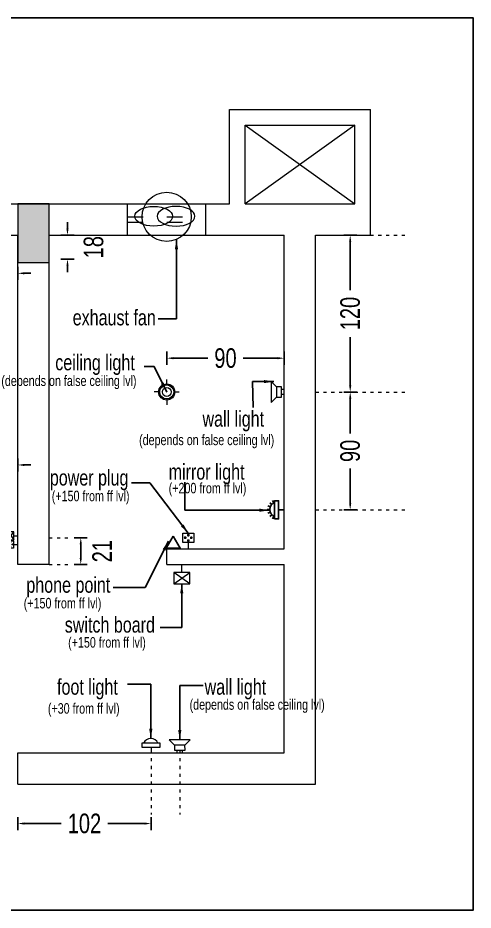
# Model space of a CAD drawing. Header units: inches. Extents: x 84447 to 86181, y 70212 to 70894.
# Drawn here: x 85833 to 86181, y 70212 to 70894 of the extents above; entities that cross this region are included whole.
import ezdxf

# ---------------------------------------------------------------- set-up
doc = ezdxf.new("R2010")
doc.units = ezdxf.units.IN
doc.header["$MEASUREMENT"] = 0
doc.header["$PDMODE"] = 2
doc.linetypes.add('ACAD_ISO03W100', pattern=[30, 12, -18])
for name, color, linetype, lineweight in [('Carpet', 9, 'Continuous', 9), ('DIMEN', 4, 'Continuous', 9), ('furniture', 30, 'Continuous', 15), ('Layer1', 1, 'Continuous', 20), ('light point', 230, 'Continuous', 20), ('Title', 5, 'Continuous', 25), ('wall', 8, 'Continuous', 35), ('WI', 2, 'Continuous', 9), ('win', 1, 'Continuous', 9)]:
    doc.layers.add(name, color=color, linetype=linetype, lineweight=lineweight)
doc.layers.add('column', color=3, linetype='Continuous')
doc.layers.add('te', color=3, linetype='Continuous')
doc.styles.get("Standard").update_dxf_attribs({"font": 'swisscl.ttf'})
doc.styles.add('SU2', font='ARIALN.TTF')
doc.dimstyles.new('Copy(2) of SREE', dxfattribs={"dimtxt": 25, "dimasz": 15, "dimexe": 10, "dimexo": 120, "dimgap": 10, "dimtad": 0, "dimdec": 0, "dimzin": 0, "dimdsep": 46, "dimtxsty": 'Standard', "dimcen": 0.09, "dimadec": 0, "dimazin": 0, "dimtfac": 1, "dimtdec": 0, "dimtofl": 0, "dimtmove": 2, "dimatfit": 3, "dimfxl": 0, "dimtolj": 1, "dimtzin": 0, "dimarcsym": 0})
doc.dimstyles.get("Standard").update_dxf_attribs({"dimtxt": 35, "dimasz": 10, "dimexe": 10, "dimexo": 0, "dimgap": 5, "dimtad": 0, "dimdec": 0, "dimzin": 0, "dimdsep": 46, "dimtxsty": 'Standard', "dimcen": 0.09, "dimclrd": 256, "dimclre": 256, "dimclrt": 5, "dimadec": 0, "dimazin": 0, "dimtfac": 1, "dimtdec": 0, "dimtofl": 0, "dimtmove": 2, "dimatfit": 3, "dimfxl": 0, "dimtolj": 1, "dimtzin": 0, "dimarcsym": 0})

# ---------------------------------------------------------------- blocks, each defined once
blk = doc.blocks.new('A$C5CE070EC')
at = {"layer": 'furniture'}
blk.add_line((13.1, 11.3), (0, 11.3), dxfattribs=at)
blk.add_lwpolyline([(31.9, 22.6), (13.1, 22.6), (13.1, 0), (31.9, 0)], close=True, dxfattribs=at)
at = {"layer": 'furniture', "const_width": 2.88}
for points in [[(24.3, 17.5, -1), (21.4, 17.5, -1)], [(18.4, 11.4, 1), (15.5, 11.4, 1)], [(24.3, 5.1, 1), (21.4, 5.1, 1)], [(26.5, 11.4, -1), (29.4, 11.4, -1)]]:
    blk.add_lwpolyline(points, format="xyb", close=True, dxfattribs=at)
blk = doc.blocks.new('A$C133017F9')
at = {"layer": 'furniture'}
for p, q in [((29.2, 0), (12.2, 24.7)), ((29.2, 24.7), (12.2, 0)), ((12.2, 12.3), (0, 12.3))]:
    blk.add_line(p, q, dxfattribs=at)
blk.add_lwpolyline([(29.2, 24.7), (29.2, 0), (12.2, 0), (12.2, 24.7)], close=True, dxfattribs=at)
blk = doc.blocks.new('A$C73775C5A')
at = {"layer": 'light point'}
blk.add_line((13.3, 14), (21.8, 14), dxfattribs=at)
blk.add_lwpolyline([(7.1, 27.9), (7.1, 0), (13.3, 0), (13.3, 27.9)], close=True, dxfattribs=at)
blk.add_arc((12.1, 13.6), 12.1, 114.5134, 245.4866, dxfattribs=at)
blk = doc.blocks.new('Speaker')
at = {"color": 7}
for p, q in [((0, 0), (0.05, 0)), ((0.05, 0.05), (0.05, -0.15)), ((0.15, 0.05), (0.05, 0.05)), ((0.25, 0.15), (0.15, 0.05)), ((0.15, -0.15), (0.15, 0.05)), ((0.25, -0.25), (0.25, 0.15)), ((0, -0.1), (0.05, -0.1)), ((0.05, -0.15), (0.15, -0.15)), ((0.15, -0.15), (0.25, -0.25))]:
    blk.add_line(p, q, dxfattribs=at)
blk = doc.blocks.new('A$C0BB62B6A')
at = {"layer": 'win', "xscale": 100, "yscale": 100, "zscale": 100, "rotation": 270}
blk.add_blockref('Speaker', (25, 25), dxfattribs=at)
blk = doc.blocks.new('A$C7F45305E')
at = {"layer": 'column'}
for p, q in [((6.3, 26.2), (0.3, 29.7)), ((10.8, 31.6), (6.3, 36.9)), ((16.8, 35.1), (14.4, 41.6)), ((23.7, 36.3), (23.7, 43.3)), ((30.6, 35.1), (33, 41.7)), ((36.7, 31.6), (41.1, 37)), ((41.2, 26.3), (47.2, 29.8)), ((23.3, 14.2), (23.3, 0))]:
    blk.add_line(p, q, dxfattribs=at)
blk.add_lwpolyline([(0, 24.5), (46.5, 24.5), (46.5, 14.2), (0, 14.2)], close=True, dxfattribs=at)
blk.add_arc((23.8, 16.2), 20.1, 24.5134, 155.4866, dxfattribs=at)
blk = doc.blocks.new('A$C646D37F8')
at = {"layer": 'column', "xscale": 0.8000000000001819, "yscale": 0.8000000000001819, "zscale": 0.8000000000001819, "rotation": 90}
blk.add_blockref('A$C7F45305E', (34.6, 0), dxfattribs=at)
blk = doc.blocks.new('A$C79752D0F')
at = {"layer": 'win'}
blk.add_blockref('A$C646D37F8', (0, 0), dxfattribs=at)
blk = doc.blocks.new('A$C215045FB')
at = {"layer": 'furniture'}
blk.add_circle((24.42, 18.83), 18.83, dxfattribs=at)
blk.add_ellipse((14.48, 19.25), major_axis=(14.48, 0), ratio=0.523743, dxfattribs=at)
at = {"layer": 'furniture', "extrusion": (0, 0, -1)}
blk.add_ellipse((31.6, 19.25), major_axis=(-14.48, 0), ratio=0.523743, dxfattribs=at)
blk = doc.blocks.new('*D53')
at = {"layer": 'Defpoints', "color": 0, "transparency": 16777216}
for p in [(85812.07, 70728.18), (85812.07, 70709.73), (85870.59, 70709.73)]:
    blk.add_point(p, dxfattribs=at)
at = {"layer": 'DIMEN', "lineweight": -2, "transparency": 16777216}
for p, q in [((85870.59, 70733.18), (85870.59, 70738.18)), ((85865.59, 70728.18), (85875.59, 70728.18)), ((85865.59, 70709.73), (85875.59, 70709.73)), ((85870.59, 70704.73), (85870.59, 70699.73))]:
    blk.add_line(p, q, dxfattribs=at)
at = {"layer": 'DIMEN', "transparency": 16777216}
for points in [[(85869.76, 70733.18), (85871.43, 70733.18), (85870.59, 70728.18)], [(85869.76, 70704.73), (85871.43, 70704.73), (85870.59, 70709.73)]]:
    blk.add_solid(points, dxfattribs=at)
at = {"layer": 'DIMEN', "color": 5, "transparency": 16777216, "insert": (85890.59, 70718.95), "char_height": 15, "attachment_point": 5, "rotation": 90}
blk.add_mtext('\\A1;18', dxfattribs=at)
blk = doc.blocks.new('*D54')
at = {"layer": 'Defpoints', "color": 0, "transparency": 16777216}
for p in [(85799.73, 70496.73), (85880.76, 70496.73), (85799.73, 70476.18)]:
    blk.add_point(p, dxfattribs=at)
at = {"layer": 'DIMEN', "lineweight": -2, "transparency": 16777216}
for p, q in [((85875.76, 70496.73), (85885.76, 70496.73)), ((85880.76, 70481.18), (85880.76, 70491.73)), ((85875.76, 70476.18), (85885.76, 70476.18))]:
    blk.add_line(p, q, dxfattribs=at)
at = {"layer": 'DIMEN', "transparency": 16777216}
for points in [[(85879.93, 70491.73), (85881.59, 70491.73), (85880.76, 70496.73)], [(85879.93, 70481.18), (85881.59, 70481.18), (85880.76, 70476.18)]]:
    blk.add_solid(points, dxfattribs=at)
at = {"layer": 'DIMEN', "color": 5, "transparency": 16777216, "insert": (85897.09, 70486.45), "char_height": 15, "attachment_point": 5, "rotation": 90}
blk.add_mtext('\\A1;21', dxfattribs=at)
blk = doc.blocks.new('*D68')
at = {"layer": 'Defpoints', "color": 0, "transparency": 16777216}
for p in [(85832.57, 70332.18), (85934.57, 70332.18), (85934.57, 70278.1)]:
    blk.add_point(p, dxfattribs=at)
at = {"layer": 'DIMEN', "lineweight": -2, "transparency": 16777216}
for p, q in [((85832.57, 70283.1), (85832.57, 70273.1)), ((85934.57, 70283.1), (85934.57, 70273.1)), ((85837.57, 70278.1), (85865.66, 70278.1)), ((85929.57, 70278.1), (85901.47, 70278.1))]:
    blk.add_line(p, q, dxfattribs=at)
at = {"layer": 'DIMEN', "transparency": 16777216}
for points in [[(85837.57, 70278.93), (85837.57, 70277.26), (85832.57, 70278.1)], [(85929.57, 70278.93), (85929.57, 70277.26), (85934.57, 70278.1)]]:
    blk.add_solid(points, dxfattribs=at)
at = {"layer": 'DIMEN', "color": 5, "transparency": 16777216, "insert": (85883.57, 70278.1), "char_height": 15, "attachment_point": 5}
blk.add_mtext('\\A1;102', dxfattribs=at)
blk = doc.blocks.new('*D69')
at = {"layer": 'Defpoints', "color": 0, "transparency": 16777216}
for p in [(86132.09, 70728.18), (86087.09, 70608.18), (86132.09, 70608.18)]:
    blk.add_point(p, dxfattribs=at)
at = {"layer": 'DIMEN', "lineweight": -2, "transparency": 16777216}
for p, q in [((86092.09, 70728.18), (86082.09, 70728.18)), ((86087.09, 70723.18), (86087.09, 70686.11)), ((86087.09, 70613.18), (86087.09, 70650.25)), ((86092.09, 70608.18), (86082.09, 70608.18))]:
    blk.add_line(p, q, dxfattribs=at)
at = {"layer": 'DIMEN', "transparency": 16777216}
for points in [[(86086.26, 70723.18), (86087.93, 70723.18), (86087.09, 70728.18)], [(86086.26, 70613.18), (86087.93, 70613.18), (86087.09, 70608.18)]]:
    blk.add_solid(points, dxfattribs=at)
at = {"layer": 'DIMEN', "color": 5, "transparency": 16777216, "insert": (86087.09, 70668.18), "char_height": 15, "attachment_point": 5, "rotation": 90}
blk.add_mtext('\\A1;120', dxfattribs=at)
blk = doc.blocks.new('*D70')
at = {"layer": 'Defpoints', "color": 0, "transparency": 16777216}
for p in [(86132.09, 70608.18), (86087.09, 70518.1), (86132.09, 70518.1)]:
    blk.add_point(p, dxfattribs=at)
at = {"layer": 'DIMEN', "lineweight": -2, "transparency": 16777216}
for p, q in [((86092.09, 70608.18), (86082.09, 70608.18)), ((86087.09, 70603.18), (86087.09, 70576.57)), ((86087.09, 70523.1), (86087.09, 70549.7)), ((86092.09, 70518.1), (86082.09, 70518.1))]:
    blk.add_line(p, q, dxfattribs=at)
at = {"layer": 'DIMEN', "transparency": 16777216}
for points in [[(86086.26, 70603.18), (86087.93, 70603.18), (86087.09, 70608.18)], [(86086.26, 70523.1), (86087.93, 70523.1), (86087.09, 70518.1)]]:
    blk.add_solid(points, dxfattribs=at)
at = {"layer": 'DIMEN', "color": 5, "transparency": 16777216, "insert": (86087.09, 70563.14), "char_height": 15, "attachment_point": 5, "rotation": 90}
blk.add_mtext('\\A1;90', dxfattribs=at)
blk = doc.blocks.new('*D61')
at = {"layer": 'Defpoints', "color": 0, "transparency": 16777216}
for p in [(85911.14, 70381), (85633.12, 70332.18), (85911.14, 70332.18)]:
    blk.add_point(p, dxfattribs=at)
at = {"layer": 'DIMEN', "lineweight": -2, "transparency": 16777216}
for p, q in [((85638.12, 70381), (85628.12, 70381)), ((85633.12, 70376), (85633.12, 70370)), ((85633.12, 70337.18), (85633.12, 70343.18)), ((85638.12, 70332.18), (85628.12, 70332.18))]:
    blk.add_line(p, q, dxfattribs=at)
at = {"layer": 'DIMEN', "transparency": 16777216}
for points in [[(85632.28, 70376), (85633.95, 70376), (85633.12, 70381)], [(85632.28, 70337.18), (85633.95, 70337.18), (85633.12, 70332.18)]]:
    blk.add_solid(points, dxfattribs=at)
at = {"layer": 'DIMEN', "color": 5, "transparency": 16777216, "insert": (85633.12, 70356.59), "char_height": 15, "attachment_point": 5, "rotation": 90}
blk.add_mtext('\\A1;50', dxfattribs=at)
blk = doc.blocks.new('A$C738951C7')
at = {"layer": 'light point'}
for p, q in [((19.3, 30), (19.3, 38.7)), ((8.7, 19.3), (0, 19.3)), ((30, 19.3), (38.7, 19.3)), ((19.3, 8.7), (19.3, 0))]:
    blk.add_line(p, q, dxfattribs=at)
blk.add_circle((19.3, 19.3), 12.3, dxfattribs=at)
at = {"layer": 'WI'}
for radius in [10.7, 6.68]:
    blk.add_circle((19.3, 19.3), radius, dxfattribs=at)
blk = doc.blocks.new('*D62')
at = {"layer": 'Defpoints', "color": 0, "transparency": 16777216}
for p in [(86036.57, 70634.05), (85946.57, 70572.56), (86036.57, 70572.56)]:
    blk.add_point(p, dxfattribs=at)
at = {"layer": 'DIMEN', "lineweight": -2, "transparency": 16777216}
for p, q in [((85946.57, 70629.05), (85946.57, 70639.05)), ((86036.57, 70629.05), (86036.57, 70639.05)), ((85951.57, 70634.05), (85978.13, 70634.05)), ((86031.57, 70634.05), (86005, 70634.05))]:
    blk.add_line(p, q, dxfattribs=at)
at = {"layer": 'DIMEN', "transparency": 16777216}
for points in [[(85951.57, 70634.88), (85951.57, 70633.22), (85946.57, 70634.05)], [(86031.57, 70634.88), (86031.57, 70633.22), (86036.57, 70634.05)]]:
    blk.add_solid(points, dxfattribs=at)
at = {"layer": 'DIMEN', "color": 5, "transparency": 16777216, "insert": (85991.57, 70634.05), "char_height": 15, "attachment_point": 5}
blk.add_mtext('\\A1;90', dxfattribs=at)
blk = doc.blocks.new('*D65')
at = {"layer": 'Defpoints', "color": 0, "transparency": 16777216}
for p in [(85832.57, 70699), (85792.57, 70608.37), (85832.57, 70608.37)]:
    blk.add_point(p, dxfattribs=at)
at = {"layer": 'DIMEN', "lineweight": -2, "transparency": 16777216}
for p, q in [((85787.57, 70699), (85782.57, 70699)), ((85792.57, 70694), (85792.57, 70704)), ((85832.57, 70694), (85832.57, 70704)), ((85837.57, 70699), (85842.57, 70699))]:
    blk.add_line(p, q, dxfattribs=at)
at = {"layer": 'DIMEN', "transparency": 16777216}
for points in [[(85787.57, 70699.83), (85787.57, 70698.16), (85792.57, 70699)], [(85837.57, 70699.83), (85837.57, 70698.16), (85832.57, 70699)]]:
    blk.add_solid(points, dxfattribs=at)
at = {"layer": 'DIMEN', "color": 5, "transparency": 16777216, "insert": (85812.57, 70699), "char_height": 15, "attachment_point": 5}
blk.add_mtext('\\A1;45', dxfattribs=at)
blk = doc.blocks.new('*D67')
at = {"layer": 'Defpoints', "color": 0, "transparency": 16777216}
for p in [(85832.57, 70552.36), (85792.57, 70461.73), (85832.57, 70461.73)]:
    blk.add_point(p, dxfattribs=at)
at = {"layer": 'DIMEN', "lineweight": -2, "transparency": 16777216}
for p, q in [((85792.57, 70547.36), (85792.57, 70557.36)), ((85832.57, 70547.36), (85832.57, 70557.36)), ((85787.57, 70552.36), (85782.57, 70552.36)), ((85837.57, 70552.36), (85842.57, 70552.36))]:
    blk.add_line(p, q, dxfattribs=at)
at = {"layer": 'DIMEN', "transparency": 16777216}
for points in [[(85787.57, 70553.19), (85787.57, 70551.52), (85792.57, 70552.36)], [(85837.57, 70553.19), (85837.57, 70551.52), (85832.57, 70552.36)]]:
    blk.add_solid(points, dxfattribs=at)
at = {"layer": 'DIMEN', "color": 5, "transparency": 16777216, "insert": (85812.57, 70552.36), "char_height": 15, "attachment_point": 5}
blk.add_mtext('\\A1;45', dxfattribs=at)

msp = doc.modelspace()

# ---------------------------------------------------------------- hatches: boundary and pattern name
at = {"layer": 'Carpet', "lineweight": 13}
msp.add_hatch(color=256, dxfattribs=at).paths.add_polyline_path([(85856.57, 70752.18), (85832.57, 70752.18), (85832.57, 70707.18), (85856.57, 70707.18)])

# ---------------------------------------------------------------- linework, layer by layer
msp.add_lwpolyline([(84446.84, 70894.39), (86181.25, 70894.39), (86181.25, 70211.85), (84446.84, 70211.85)], close=True)
at = {"layer": 'te'}
msp.add_lwpolyline([(85951.59, 70498), (85956.98, 70488.68), (85946.21, 70488.68)], close=True, dxfattribs=at)
at = {"layer": 'win'}
for p, q in [((85994.57, 70824.18), (86102.57, 70824.18)), ((85994.57, 70752.18), (85994.57, 70824.18)), ((86102.57, 70728.18), (86102.57, 70824.18)), ((86006.57, 70812.18), (86090.57, 70812.18)), ((86006.57, 70752.18), (86006.57, 70812.18)), ((86006.57, 70812.18), (86090.57, 70752.18)), ((86090.57, 70812.18), (86006.57, 70752.18)), ((86090.57, 70752.18), (86090.57, 70812.18)), ((85715.57, 70752.18), (85916.57, 70752.18)), ((85916.57, 70728.18), (85916.57, 70752.18)), ((85916.57, 70752.18), (85976.57, 70752.18)), ((85976.57, 70752.18), (85994.57, 70752.18)), ((85976.57, 70728.18), (85976.57, 70752.18)), ((86006.57, 70752.18), (86036.57, 70752.18)), ((86036.57, 70752.18), (86060.57, 70752.18)), ((86060.57, 70752.18), (86090.57, 70752.18)), ((85715.57, 70728.18), (85832.57, 70728.18)), ((85832.57, 70476.18), (85832.57, 70728.18)), ((85856.57, 70476.18), (85856.57, 70728.18)), ((85856.57, 70728.18), (85916.57, 70728.18)), ((85916.57, 70728.18), (85976.57, 70728.18)), ((85976.57, 70728.18), (86036.57, 70728.18)), ((86036.57, 70488.18), (86036.57, 70728.18)), ((86060.57, 70728.18), (86102.57, 70728.18)), ((86060.57, 70308.18), (86060.57, 70728.18)), ((85946.57, 70476.18), (85946.57, 70488.18)), ((85946.57, 70488.18), (86036.57, 70488.18)), ((85856.57, 70476.18), (85832.57, 70476.18)), ((85946.57, 70476.18), (86036.57, 70476.18)), ((86036.57, 70332.18), (86036.57, 70476.18)), ((85832.57, 70308.18), (85832.57, 70332.18)), ((85832.57, 70332.18), (86036.57, 70332.18)), ((85832.57, 70308.18), (86060.57, 70308.18))]:
    msp.add_line(p, q, dxfattribs=at)
at = {"layer": 'win', "linetype": 'ACAD_ISO03W100'}
for p, q in [((85916.57, 70742.18), (85976.57, 70742.18)), ((85916.57, 70738.18), (85976.57, 70738.18))]:
    msp.add_line(p, q, dxfattribs=at)
at = {"layer": 'win', "linetype": 'ACAD_ISO03W100', "ltscale": 0.2}
for p, q in [((86102.57, 70728.18), (86132.09, 70728.18)), ((86060.57, 70608.18), (86132.09, 70608.18)), ((86060.57, 70518.1), (86132.09, 70518.1)), ((85856.57, 70496.73), (85872.59, 70496.73)), ((85856.57, 70476.18), (85872.59, 70476.18)), ((85934.57, 70334.17), (85934.57, 70285.1)), ((85956.59, 70334.17), (85956.59, 70285.1))]:
    msp.add_line(p, q, dxfattribs=at)
at = {"layer": 'win', "lineweight": 13}
msp.add_lwpolyline([(85832.57, 70707.18), (85856.57, 70707.18), (85856.57, 70752.18), (85832.57, 70752.18)], close=True, dxfattribs=at)

# ---------------------------------------------------------------- block references
at = {"layer": 'DIMEN'}
msp.add_blockref('A$C215045FB', (85922.15, 70723.35), dxfattribs=at)
at = {"layer": 'DIMEN', "xscale": -0.25, "yscale": 0.25, "zscale": 0.25}
for name, p in [('A$C133017F9', (85832.57, 70495)), ('A$C5CE070EC', (85832.57, 70488.76))]:
    msp.add_blockref(name, p, dxfattribs=at)
at = {"layer": 'DIMEN'}
for name, p, xscale, yscale, zscale, rotation in [('A$C5CE070EC', (85958.85, 70488.18), -0.375, 0.375, 0.375, 270), ('A$C133017F9', (85964.26, 70476.18), -0.5, 0.5, 0.5, 90)]:
    msp.add_blockref(name, p, dxfattribs=dict(at, xscale=xscale, yscale=yscale, zscale=zscale, rotation=rotation))
at = {"layer": 'Layer1', "xscale": 0.3999999999985119, "yscale": 0.3999999999941792, "zscale": 0.4}
for p, rotation in [((86026.55, 70616.16), 270.1362512924637), ((85964.57, 70342.18), 180.1362512924637)]:
    msp.add_blockref('A$C0BB62B6A', p, dxfattribs=dict(at, rotation=rotation))
at = {"layer": 'light point', "xscale": 0.5, "yscale": 0.5, "zscale": 0.5}
for name, p, rotation in [('A$C738951C7', (85956.23, 70617.85), 180), ('A$C73775C5A', (85927.59, 70343.07), 270)]:
    msp.add_blockref(name, p, dxfattribs=dict(at, rotation=rotation))
at = {"layer": 'wall', "color": 1, "xscale": 0.375, "yscale": 0.375, "zscale": 0.375}
msp.add_blockref('A$C79752D0F', (86023.57, 70511.12), dxfattribs=at)

# ---------------------------------------------------------------- texts
at = {"layer": 'Title', "attachment_point": 1, "style": 'SU2'}
for s, insert, char_height, width in [('{\\fSwis721 LtCn BT|b0|i0|c0|p34;exhaust fan}', (85874.59, 70671.16), 12, 165.8386), ('{\\fSwis721 LtCn BT|b0|i0|c0|p34;ceiling light}', (85861.25, 70636.8), 12, 165.8386), ('{\\fSwis721 LtCn BT|b0|i0|c0|p34;(depends on false ceiling lvl)}', (85819.95, 70620.8), 8, 223.1618), ('{\\fSwis721 LtCn BT|b0|i0|c0|p34;wall light}', (85973.97, 70593.68), 12, 165.8386), ('{\\fSwis721 LtCn BT|b0|i0|c0|p34;(depends on false ceiling lvl)}', (85925.43, 70575.56), 8, 223.1618), ('{\\fSwis721 LtCn BT|b0|i0|c0|p34;power plug}', (85857.09, 70548.66), 12, 165.8386), ('{\\fSwis721 LtCn BT|b0|i0|c0|p34;mirror light}', (85948.09, 70553.16), 12, 165.8386), ('{\\fSwis721 LtCn BT|b0|i0|c0|p34;(+200 from ff lvl)}', (85948.09, 70538.67), 8, 223.1618), ('{\\fSwis721 LtCn BT|b0|i0|c0|p34;(+150 from ff lvl)}', (85858.59, 70532.67), 8, 223.1618), ('{\\fSwis721 LtCn BT|b0|i0|c0|p34;phone point}', (85839.09, 70466.66), 12, 165.8386), ('{\\fSwis721 LtCn BT|b0|i0|c0|p34;(+150 from ff lvl)}', (85837.09, 70450.67), 8, 223.1618), ('{\\fSwis721 LtCn BT|b0|i0|c0|p34; switch board }', (85865.09, 70436.16), 12, 165.8386), ('{\\fSwis721 LtCn BT|b0|i0|c0|p34;(+150 from ff lvl)}', (85871.09, 70420.67), 8, 223.1618), ('{\\fSwis721 LtCn BT|b0|i0|c0|p34;foot light}', (85862.59, 70388.66), 12, 165.8386), ('{\\fSwis721 LtCn BT|b0|i0|c0|p34;wall light}', (85975.59, 70388.66), 12, 165.8386), ('{\\fSwis721 LtCn BT|b0|i0|c0|p34;(+30 from ff lvl)}', (85855.59, 70370.17), 8, 223.1618), ('{\\fSwis721 LtCn BT|b0|i0|c0|p34;(depends on false ceiling lvl)}', (85964.09, 70373.17), 8, 223.1618)]:
    msp.add_mtext(s, dxfattribs=dict(at, insert=insert, char_height=char_height, width=width))

# ---------------------------------------------------------------- dimensions: what is measured, and where the dimension line sits
at = {"layer": 'DIMEN'}
for base, p1, p2, picture, middle in [((85870.59, 70709.73), (85812.07, 70728.18), (85812.07, 70709.73), '*D53', (85890.59, 70718.95)), ((85880.76, 70496.73), (85799.73, 70476.18), (85799.73, 70496.73), '*D54', (85897.09, 70486.45))]:
    dim = msp.add_linear_dim(base=base, p1=p1, p2=p2, angle=90, dimstyle='Standard', override={"dimtxt": 15, "dimasz": 5, "dimexe": 5, "dimexo": 10, "dimfxl": 5}, dxfattribs=at)
    dim.commit()
    dim.dimension.update_dxf_attribs({"geometry": picture, "text_midpoint": middle, "dimtype": 128})
for base, p1, p2, picture, middle in [((86087.09, 70608.18), (86132.09, 70728.18), (86132.09, 70608.18), '*D69', (86087.09, 70668.18)), ((86087.09, 70518.1), (86132.09, 70608.18), (86132.09, 70518.1), '*D70', (86087.09, 70563.14))]:
    dim = msp.add_linear_dim(base=base, p1=p1, p2=p2, angle=90, dimstyle='Standard', override={"dimtxt": 15, "dimasz": 5, "dimexe": 5, "dimexo": 10, "dimfxl": 5}, dxfattribs=at)
    dim.commit()
    dim.dimension.update_dxf_attribs({"geometry": picture, "text_midpoint": middle})
for base, p1, p2, picture, middle in [((85832.57, 70699), (85792.57, 70608.37), (85832.57, 70608.37), '*D65', (85812.57, 70699)), ((85832.57, 70552.36), (85792.57, 70461.73), (85832.57, 70461.73), '*D67', (85812.57, 70552.36))]:
    dim = msp.add_linear_dim(base=base, p1=p1, p2=p2, text='45', dimstyle='Standard', override={"dimtxt": 15, "dimasz": 5, "dimexe": 5, "dimexo": 10, "dimfxl": 5}, dxfattribs=at)
    dim.commit()
    dim.dimension.update_dxf_attribs({"geometry": picture, "text_midpoint": middle})
for base, p1, p2, picture, middle in [((86036.57, 70634.05), (85946.57, 70572.56), (86036.57, 70572.56), '*D62', (85991.57, 70634.05)), ((85934.57, 70278.1), (85832.57, 70332.18), (85934.57, 70332.18), '*D68', (85883.57, 70278.1))]:
    dim = msp.add_linear_dim(base=base, p1=p1, p2=p2, dimstyle='Standard', override={"dimtxt": 15, "dimasz": 5, "dimexe": 5, "dimexo": 10, "dimfxl": 5}, dxfattribs=at)
    dim.commit()
    dim.dimension.update_dxf_attribs({"geometry": picture, "text_midpoint": middle})
dim = msp.add_linear_dim(base=(85633.12, 70332.18), p1=(85911.14, 70381), p2=(85911.14, 70332.18), angle=90, text='50', dimstyle='Standard', override={"dimtxt": 15, "dimasz": 5, "dimexe": 5, "dimexo": 10, "dimfxl": 5}, dxfattribs=at)
dim.commit()
dim.dimension.update_dxf_attribs({"geometry": '*D61', "text_midpoint": (85633.12, 70356.59)})

# ---------------------------------------------------------------- leaders
at = {"layer": 'Title'}
for points in [[(85954.04, 70724.89), (85954.04, 70664.1), (85940.09, 70664.1)], [(85946.57, 70608.18), (85937.02, 70627.78), (85929.38, 70627.78)], [(86028.55, 70616.16), (86012.17, 70616.16), (86012.66, 70596.37)], [(85963.09, 70500.14), (85933.59, 70538.6), (85919.59, 70538.6)], [(86025.03, 70517.75), (85960.57, 70517.75), (85960.57, 70539.23)], [(85947.96, 70494.17), (85930.09, 70458.6), (85905.59, 70458.6)], [(85958.09, 70461.57), (85958.09, 70428.1), (85941.59, 70428.1)], [(85934.41, 70343.07), (85934.41, 70384.6), (85916.59, 70384.6)], [(85956.57, 70342.17), (85956.57, 70383.69), (85974.38, 70383.69)]]:
    msp.add_leader(points, dimstyle='Copy(2) of SREE', override={"dimasz": 7.5, "dimgap": 3}, dxfattribs=at)

doc.saveas('drawing.dxf')
